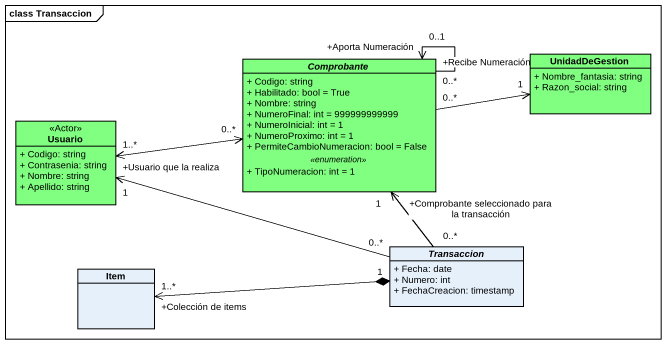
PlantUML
@startuml
mainframe class Transaccion
hide circle
hide empty members
skinparam classAttributeIconSize 0
abstract class Comprobante #80FF80 {
  + Codigo: string
  + Habilitado: bool = True
  + Nombre: string
  + NumeroFinal: int = 999999999999
  + NumeroInicial: int = 1
  + NumeroProximo: int = 1
  + PermiteCambioNumeracion: bool = False
  .. <<enumeration>> ..
  + TipoNumeracion: int = 1
}
class UnidadDeGestion #80FF80 {
  + Nombre_fantasia: string
  + Razon_social: string
}
class Usuario <<Actor>> #80FF80 {
  + Codigo: string
  + Contrasenia: string
  + Nombre: string
  + Apellido: string
}
abstract class Transaccion {
  + Fecha: date
  + Numero: int
  + FechaCreacion: timestamp
}
class Item
Comprobante "+Recibe Numeración\n0..*" --> "+Aporta Numeración\n0..1" Comprobante
Comprobante "0..*" -right-> "1" UnidadDeGestion
Comprobante "0..*" <-left-> "1..*" Usuario
Transaccion "0..*" -up-> "+Comprobante seleccionado para la transacción\n1" Comprobante
Transaccion "0..*" -left-> "+Usuario que la realiza\n1" Usuario
Transaccion "1" *-left-> "+Colección de items\n1..*" Item
@enduml
